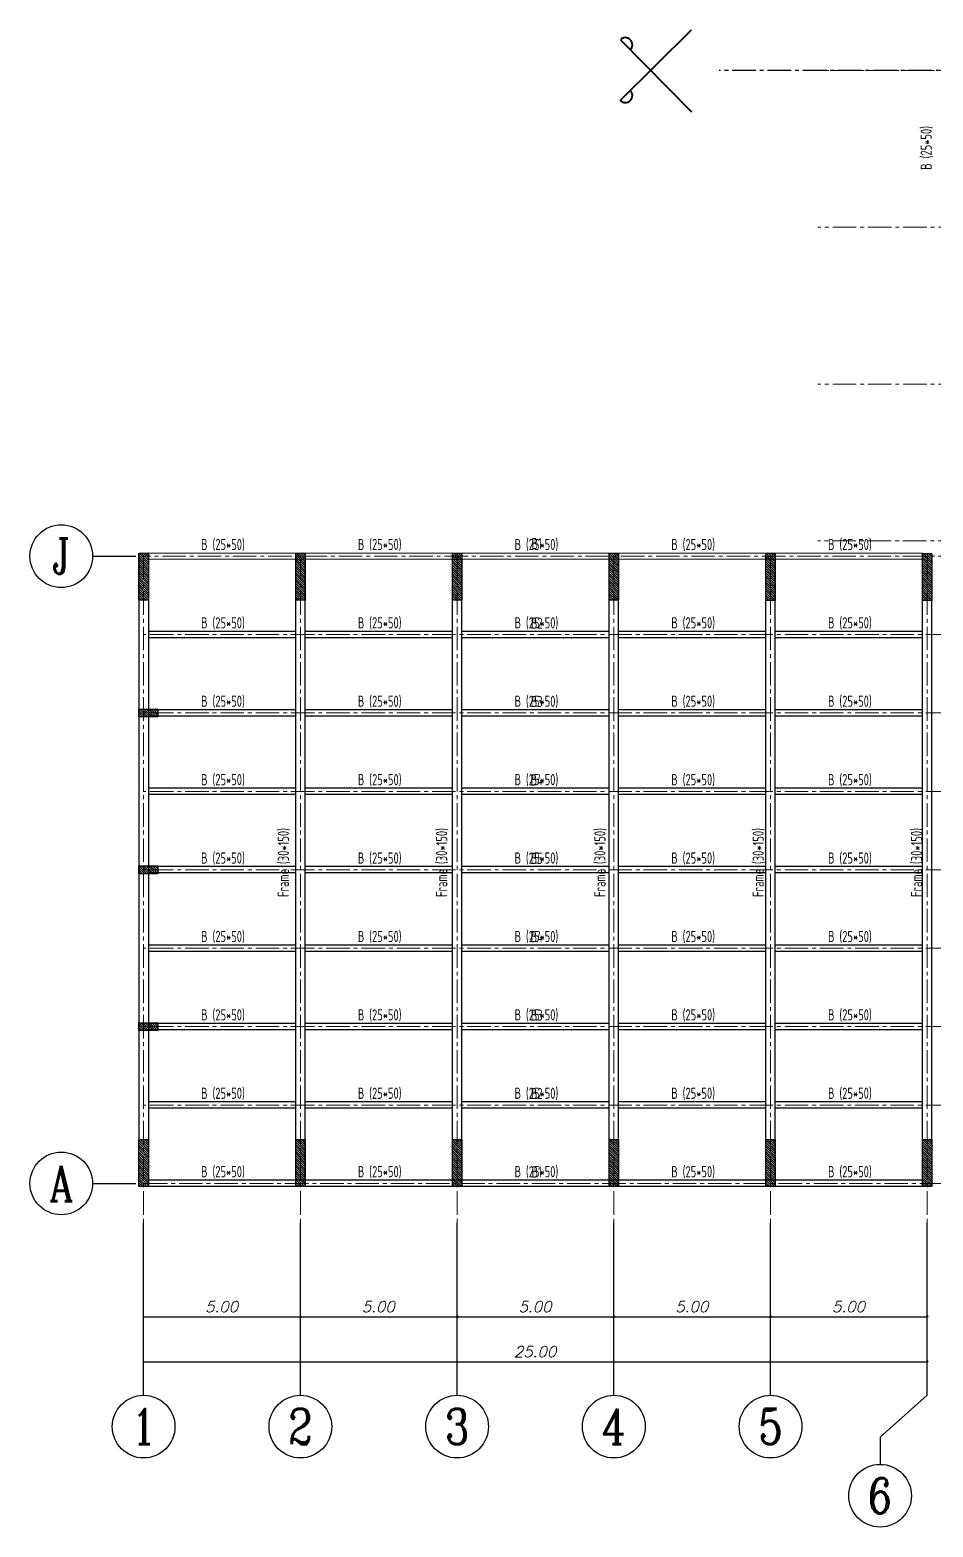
# Model space of a CAD drawing. Header units: metres. Extents: x 202848 to 204724, y 1924431 to 1925550.
# Drawn here: x 203228.01 to 203256.82, y 1924637.47 to 1924685.2 of the extents above; entities that cross this region are included whole.
import ezdxf
from ezdxf.enums import TextEntityAlignment as Align

# ---------------------------------------------------------------- set-up
doc = ezdxf.new("R2010")
doc.units = ezdxf.units.M
doc.header["$MEASUREMENT"] = 0
doc.linetypes.add('CENTER2', pattern=[1.125, 0.75, -0.125, 0.125, -0.125])
for name, color, linetype, lineweight in [('Axis', 1, 'CENTER2', 5), ('Dimations', 3, 'Continuous', 5), ('rft', 5, 'Continuous', 40)]:
    doc.layers.add(name, color=color, linetype=linetype, lineweight=lineweight)
for name, color, linetype in [('Axis Name', 8, 'Continuous'), ('Columns', 2, 'Continuous'), ('Frame', 7, 'Continuous'), ('Walls', 255, 'Continuous'), ('YQ_DIM', 3, 'Continuous')]:
    doc.layers.add(name, color=color, linetype=linetype)
doc.styles.add('ROMANS', font='romans.shx', dxfattribs={"oblique": 15})
doc.styles.add('YQ_AXIS', font='COMPLEX.SHX', dxfattribs={"width": 0.8, "bigfont": 'GBCBIG.SHX'})
doc.styles.add('YQ_DIM', font='SUPEROS.SHX', dxfattribs={"width": 0.8, "bigfont": 'HZDX.SHX'})
doc.dimstyles.new('Copy(2) of DIM-50$', dxfattribs={"dimscale": 0, "dimtxt": 0.35, "dimasz": 0.03, "dimexe": 0, "dimexo": 0, "dimgap": 0.15, "dimtad": 1, "dimzin": 0, "dimdsep": 46, "dimtxsty": 'ROMANS', "dimblk1": 'OBLIQUE', "dimblk2": 'DTICK', "dimsah": 1, "dimcen": 0.1, "dimse1": 1, "dimse2": 1, "dimclrd": 2, "dimclre": 51, "dimclrt": 3, "dimaunit": 1, "dimadec": 0, "dimazin": 0, "dimtfac": 1e-05, "dimtmove": 2, "dimatfit": 0, "dimldrblk": 'DTICK', "dimfxl": 0, "dimtolj": 1, "dimtzin": 0, "dimlwe": -1, "dimarcsym": 0})
pattern_1 = [(135, (-307.507833, -217.828765), (-0.0353553390593, -0.0353553390593), [])]

# ---------------------------------------------------------------- blocks, each defined once
blk = doc.blocks.new('*U915')
for p, q in [((2.35, 0.1), (-2.35, 0.1)), ((2.35, -0.1), (-2.35, -0.1))]:
    blk.add_line(p, q)
blk = doc.blocks.new('*U916')
at = {"color": 0, "linetype": 'ByBlock', "lineweight": -2, "transparency": 16777216}
for p in [(-20, 0), (-15, 0), (-10, 0), (-5, 0), (0, 0), (-20, -2.5), (-15, -2.5), (-10, -2.5), (-5, -2.5), (0, -2.5), (-20, -5), (-15, -5), (-10, -5), (-5, -5), (0, -5), (-20, -7.5), (-15, -7.5), (-10, -7.5), (-5, -7.5), (0, -7.5), (-20, -10), (-15, -10), (-10, -10), (-5, -10), (0, -10), (-20, -12.5), (-15, -12.5), (-10, -12.5), (-5, -12.5), (0, -12.5), (-20, -15), (-15, -15), (-10, -15), (-5, -15), (0, -15)]:
    blk.add_blockref('*U915', p, dxfattribs=at)
blk = doc.blocks.new('_OBLIQUE')
at = {"color": 0, "linetype": 'ByBlock'}
blk.add_line((-0.5, -0.5), (0.5, 0.5), dxfattribs=at)
blk = doc.blocks.new('DTICK')
at = {"color": 3}
blk.add_line((-1, -1), (1, 1), dxfattribs=at)
for p, q in [((-1, 0), (1, 0)), ((0, 1), (0, -1))]:
    blk.add_line(p, q)
blk = doc.blocks.new('*D934')
at = {"layer": 'Defpoints', "color": 0, "lineweight": -2, "transparency": 16777216}
for p in [(203231.639, 1924647.919), (203236.639, 1924647.919), (203236.639, 1924644.169)]:
    blk.add_point(p, dxfattribs=at)
at = {"layer": 'Dimations', "color": 2, "lineweight": -2, "transparency": 16777216}
blk.add_line((203231.639, 1924644.169), (203236.609, 1924644.169), dxfattribs=at)
at = {"layer": 'Dimations', "color": 2, "lineweight": -2, "transparency": 16777216, "xscale": 0.03, "yscale": 0.03, "zscale": 0.03, "rotation": 180}
blk.add_blockref('_OBLIQUE', (203231.639, 1924644.169), dxfattribs=at)
at = {"layer": 'Dimations', "color": 2, "lineweight": -2, "transparency": 16777216, "xscale": 0.03, "yscale": 0.03, "zscale": 0.03}
blk.add_blockref('DTICK', (203236.639, 1924644.169), dxfattribs=at)
at = {"layer": 'Dimations', "color": 3, "transparency": 16777216, "insert": (203234.124, 1924644.494), "char_height": 0.35, "attachment_point": 5, "style": 'ROMANS'}
blk.add_mtext('\\A1;5.00', dxfattribs=at)
blk = doc.blocks.new('*D935')
at = {"layer": 'Defpoints', "color": 0, "lineweight": -2, "transparency": 16777216}
for p in [(203236.639, 1924647.919), (203241.639, 1924647.919), (203241.639, 1924644.169)]:
    blk.add_point(p, dxfattribs=at)
at = {"layer": 'Dimations', "color": 2, "lineweight": -2, "transparency": 16777216}
blk.add_line((203236.639, 1924644.169), (203241.609, 1924644.169), dxfattribs=at)
at = {"layer": 'Dimations', "color": 2, "lineweight": -2, "transparency": 16777216, "xscale": 0.03, "yscale": 0.03, "zscale": 0.03, "rotation": 180}
blk.add_blockref('_OBLIQUE', (203236.639, 1924644.169), dxfattribs=at)
at = {"layer": 'Dimations', "color": 2, "lineweight": -2, "transparency": 16777216, "xscale": 0.03, "yscale": 0.03, "zscale": 0.03}
blk.add_blockref('DTICK', (203241.639, 1924644.169), dxfattribs=at)
at = {"layer": 'Dimations', "color": 3, "transparency": 16777216, "insert": (203239.124, 1924644.494), "char_height": 0.35, "attachment_point": 5, "style": 'ROMANS'}
blk.add_mtext('\\A1;5.00', dxfattribs=at)
blk = doc.blocks.new('*D936')
at = {"layer": 'Defpoints', "color": 0, "lineweight": -2, "transparency": 16777216}
for p in [(203241.639, 1924647.919), (203246.639, 1924647.919), (203246.639, 1924644.169)]:
    blk.add_point(p, dxfattribs=at)
at = {"layer": 'Dimations', "color": 2, "lineweight": -2, "transparency": 16777216}
blk.add_line((203241.639, 1924644.169), (203246.609, 1924644.169), dxfattribs=at)
at = {"layer": 'Dimations', "color": 2, "lineweight": -2, "transparency": 16777216, "xscale": 0.03, "yscale": 0.03, "zscale": 0.03, "rotation": 180}
blk.add_blockref('_OBLIQUE', (203241.639, 1924644.169), dxfattribs=at)
at = {"layer": 'Dimations', "color": 2, "lineweight": -2, "transparency": 16777216, "xscale": 0.03, "yscale": 0.03, "zscale": 0.03}
blk.add_blockref('DTICK', (203246.639, 1924644.169), dxfattribs=at)
at = {"layer": 'Dimations', "color": 3, "transparency": 16777216, "insert": (203244.124, 1924644.494), "char_height": 0.35, "attachment_point": 5, "style": 'ROMANS'}
blk.add_mtext('\\A1;5.00', dxfattribs=at)
blk = doc.blocks.new('*D937')
at = {"layer": 'Defpoints', "color": 0, "lineweight": -2, "transparency": 16777216}
for p in [(203246.639, 1924647.919), (203251.639, 1924647.919), (203251.639, 1924644.169)]:
    blk.add_point(p, dxfattribs=at)
at = {"layer": 'Dimations', "color": 2, "lineweight": -2, "transparency": 16777216}
blk.add_line((203246.639, 1924644.169), (203251.609, 1924644.169), dxfattribs=at)
at = {"layer": 'Dimations', "color": 2, "lineweight": -2, "transparency": 16777216, "xscale": 0.03, "yscale": 0.03, "zscale": 0.03, "rotation": 180}
blk.add_blockref('_OBLIQUE', (203246.639, 1924644.169), dxfattribs=at)
at = {"layer": 'Dimations', "color": 2, "lineweight": -2, "transparency": 16777216, "xscale": 0.03, "yscale": 0.03, "zscale": 0.03}
blk.add_blockref('DTICK', (203251.639, 1924644.169), dxfattribs=at)
at = {"layer": 'Dimations', "color": 3, "transparency": 16777216, "insert": (203249.124, 1924644.494), "char_height": 0.35, "attachment_point": 5, "style": 'ROMANS'}
blk.add_mtext('\\A1;5.00', dxfattribs=at)
blk = doc.blocks.new('*D938')
at = {"layer": 'Defpoints', "color": 0, "lineweight": -2, "transparency": 16777216}
for p in [(203251.639, 1924647.919), (203256.639, 1924647.919), (203256.639, 1924644.169)]:
    blk.add_point(p, dxfattribs=at)
at = {"layer": 'Dimations', "color": 2, "lineweight": -2, "transparency": 16777216}
blk.add_line((203251.639, 1924644.169), (203256.609, 1924644.169), dxfattribs=at)
at = {"layer": 'Dimations', "color": 2, "lineweight": -2, "transparency": 16777216, "xscale": 0.03, "yscale": 0.03, "zscale": 0.03, "rotation": 180}
blk.add_blockref('_OBLIQUE', (203251.639, 1924644.169), dxfattribs=at)
at = {"layer": 'Dimations', "color": 2, "lineweight": -2, "transparency": 16777216, "xscale": 0.03, "yscale": 0.03, "zscale": 0.03}
blk.add_blockref('DTICK', (203256.639, 1924644.169), dxfattribs=at)
at = {"layer": 'Dimations', "color": 3, "transparency": 16777216, "insert": (203254.124, 1924644.494), "char_height": 0.35, "attachment_point": 5, "style": 'ROMANS'}
blk.add_mtext('\\A1;5.00', dxfattribs=at)
blk = doc.blocks.new('*D924')
at = {"layer": 'Defpoints', "color": 0, "lineweight": -2, "transparency": 16777216}
for p in [(203231.639, 1924647.919), (203256.639, 1924647.919), (203256.639, 1924642.734)]:
    blk.add_point(p, dxfattribs=at)
at = {"layer": 'Dimations', "color": 2, "lineweight": -2, "transparency": 16777216}
blk.add_line((203231.639, 1924642.734), (203256.609, 1924642.734), dxfattribs=at)
at = {"layer": 'Dimations', "color": 2, "lineweight": -2, "transparency": 16777216, "xscale": 0.03, "yscale": 0.03, "zscale": 0.03, "rotation": 180}
blk.add_blockref('_OBLIQUE', (203231.639, 1924642.734), dxfattribs=at)
at = {"layer": 'Dimations', "color": 2, "lineweight": -2, "transparency": 16777216, "xscale": 0.03, "yscale": 0.03, "zscale": 0.03}
blk.add_blockref('DTICK', (203256.639, 1924642.734), dxfattribs=at)
at = {"layer": 'Dimations', "color": 3, "transparency": 16777216, "insert": (203244.124, 1924643.059), "char_height": 0.35, "attachment_point": 5, "style": 'ROMANS'}
blk.add_mtext('\\A1;25.00', dxfattribs=at)
blk = doc.blocks.new('*U1023')
at = {"layer": 'YQ_DIM', "insert": (5.576, -0.232), "char_height": 0.35659, "attachment_point": 5, "rotation": 270, "style": 'YQ_DIM'}
blk.add_mtext_dynamic_manual_height_columns('Frame (30*150)', width=3.19714, gutter_width=1.783, heights=[1.593], dxfattribs=at)
blk = doc.blocks.new('*U1024')
at = {"color": 0, "linetype": 'ByBlock', "lineweight": -2, "transparency": 16777216, "rotation": 180}
for p in [(203549.197, 1924876.254), (203554.247, 1924876.254), (203559.297, 1924876.254), (203564.347, 1924876.254), (203569.397, 1924876.254), (203574.447, 1924876.254), (203579.497, 1924876.254), (203584.547, 1924876.254), (203589.597, 1924876.254)]:
    blk.add_blockref('*U1023', p, dxfattribs=at)

msp = doc.modelspace()

# ---------------------------------------------------------------- hatches: boundary and pattern name
at = {"layer": 'Columns', "transparency": 33554687}
h = msp.add_hatch(dxfattribs=at)
h.set_pattern_fill('ANSI31', color=256, scale=0.4, angle=90)
h.set_pattern_definition(pattern_1)
h.paths.add_polyline_path([(203231.4892, 1924667.0247), (203231.7892, 1924667.0247), (203231.7892, 1924668.5247), (203231.4892, 1924668.5247)])
h = msp.add_hatch(dxfattribs=at)
h.set_pattern_fill('ANSI31', color=256, scale=0.4, angle=90)
h.set_pattern_definition([(135, (-307.507834, -217.830797), (-0.0353553390593, -0.0353553390593), [])])
h.paths.add_polyline_path([(203236.4892, 1924667.0227), (203236.7892, 1924667.0227), (203236.7892, 1924668.5227), (203236.4892, 1924668.5227)])
h = msp.add_hatch(dxfattribs=at)
h.set_pattern_fill('ANSI31', color=256, scale=0.4, angle=90)
h.set_pattern_definition([(135, (-307.507834, -217.83283), (-0.0353553390593, -0.0353553390593), [])])
h.paths.add_polyline_path([(203241.4892, 1924667.0207), (203241.7892, 1924667.0207), (203241.7892, 1924668.5207), (203241.4892, 1924668.5207)])
h = msp.add_hatch(dxfattribs=at)
h.set_pattern_fill('ANSI31', color=256, scale=0.4, angle=90)
h.set_pattern_definition([(135, (-307.507835, -217.83486), (-0.0353553390593, -0.0353553390593), [])])
h.paths.add_polyline_path([(203246.4892, 1924667.0186), (203246.7892, 1924667.0186), (203246.7892, 1924668.5186), (203246.4892, 1924668.5186)])
h = msp.add_hatch(dxfattribs=at)
h.set_pattern_fill('ANSI31', color=256, scale=0.4, angle=90)
h.set_pattern_definition([(135, (-307.507836, -217.83689), (-0.0353553390593, -0.0353553390593), [])])
h.paths.add_polyline_path([(203251.4892, 1924667.0166), (203251.7892, 1924667.0166), (203251.7892, 1924668.5166), (203251.4892, 1924668.5166)])
h = msp.add_hatch(dxfattribs=at)
h.set_pattern_fill('ANSI31', color=256, scale=0.4, angle=90)
h.set_pattern_definition([(135, (-307.507837, -217.8388), (-0.0353553390593, -0.0353553390593), [])])
h.paths.add_polyline_path([(203256.4892, 1924667.0147), (203256.7892, 1924667.0147), (203256.7892, 1924668.5147), (203256.4892, 1924668.5147)])
h = msp.add_hatch(dxfattribs=at)
h.set_pattern_fill('ANSI31', color=256, scale=0.4, angle=90)
h.set_pattern_definition(pattern_1)
h.paths.add_polyline_path([(203232.0891, 1924663.2997), (203232.0891, 1924663.5497), (203231.4891, 1924663.5497), (203231.4891, 1924663.2997)])
h = msp.add_hatch(dxfattribs=at)
h.set_pattern_fill('ANSI31', color=256, scale=0.4, angle=90)
h.set_pattern_definition(pattern_1)
h.paths.add_polyline_path([(203232.0891, 1924658.2997), (203232.0891, 1924658.5497), (203231.4891, 1924658.5497), (203231.4891, 1924658.2997)])
h = msp.add_hatch(dxfattribs=at)
h.set_pattern_fill('ANSI31', color=256, scale=0.4, angle=90)
h.set_pattern_definition(pattern_1)
h.paths.add_polyline_path([(203232.0891, 1924653.2997), (203232.0891, 1924653.5497), (203231.4891, 1924653.5497), (203231.4891, 1924653.2997)])
h = msp.add_hatch(dxfattribs=at)
h.set_pattern_fill('ANSI31', color=256, scale=0.4, angle=90)
h.set_pattern_definition(pattern_1)
h.paths.add_polyline_path([(203231.4891, 1924648.3247), (203231.7891, 1924648.3247), (203231.7891, 1924649.8247), (203231.4891, 1924649.8247)])
h = msp.add_hatch(dxfattribs=at)
h.set_pattern_fill('ANSI31', color=256, scale=0.4, angle=90)
h.set_pattern_definition(pattern_1)
h.paths.add_polyline_path([(203236.4891, 1924648.3247), (203236.7891, 1924648.3247), (203236.7891, 1924649.8247), (203236.4891, 1924649.8247)])
h = msp.add_hatch(dxfattribs=at)
h.set_pattern_fill('ANSI31', color=256, scale=0.4, angle=90)
h.set_pattern_definition(pattern_1)
h.paths.add_polyline_path([(203241.4891, 1924648.3247), (203241.7891, 1924648.3247), (203241.7891, 1924649.8247), (203241.4891, 1924649.8247)])
h = msp.add_hatch(dxfattribs=at)
h.set_pattern_fill('ANSI31', color=256, scale=0.4, angle=90)
h.set_pattern_definition(pattern_1)
h.paths.add_polyline_path([(203246.4891, 1924648.3247), (203246.7891, 1924648.3247), (203246.7891, 1924649.8247), (203246.4891, 1924649.8247)])
h = msp.add_hatch(dxfattribs=at)
h.set_pattern_fill('ANSI31', color=256, scale=0.4, angle=90)
h.set_pattern_definition(pattern_1)
h.paths.add_polyline_path([(203251.4891, 1924648.3247), (203251.7891, 1924648.3247), (203251.7891, 1924649.8247), (203251.4891, 1924649.8247)])
h = msp.add_hatch(dxfattribs=at)
h.set_pattern_fill('ANSI31', color=256, scale=0.4, angle=90)
h.set_pattern_definition(pattern_1)
h.paths.add_polyline_path([(203256.4891, 1924648.3247), (203256.7891, 1924648.3247), (203256.7891, 1924649.8247), (203256.4891, 1924649.8247)])

# ---------------------------------------------------------------- linework, layer by layer
at = {"linetype": 'CENTER2', "lineweight": -2}
msp.add_line((203287.1691, 1924683.9147), (203249.9974, 1924683.9147), dxfattribs=at)
for p, q in [((203236.4891, 1924648.5747), (203236.4891, 1924668.2747)), ((203236.7891, 1924648.5747), (203236.7891, 1924668.2747)), ((203241.4891, 1924648.5747), (203241.4891, 1924668.2747)), ((203241.7891, 1924648.5747), (203241.7891, 1924668.2747)), ((203246.4891, 1924648.5747), (203246.4891, 1924668.2747)), ((203246.7891, 1924648.5747), (203246.7891, 1924668.2747)), ((203251.4891, 1924648.5747), (203251.4891, 1924668.2747)), ((203251.7891, 1924648.5747), (203251.7891, 1924668.2747)), ((203256.4891, 1924649.7747), (203256.4891, 1924667.0747)), ((203256.7891, 1924649.7747), (203256.7891, 1924667.0747))]:
    msp.add_line(p, q)
at = {"layer": 'Axis'}
for p, q in [((203285.8708, 1924683.9147), (203253.1471, 1924683.9147)), ((203285.8708, 1924678.9147), (203253.1471, 1924678.9147)), ((203285.8708, 1924673.9147), (203253.1471, 1924673.9147)), ((203285.8624, 1924668.9147), (203253.1471, 1924668.9147)), ((203285.864, 1924668.4247), (203231.6391, 1924668.4247)), ((203231.6391, 1924668.4247), (203231.6391, 1924644.5327)), ((203236.6391, 1924668.4247), (203236.6391, 1924644.5327)), ((203241.6391, 1924668.4247), (203241.6391, 1924644.5327)), ((203246.6391, 1924668.4247), (203246.6391, 1924644.5327)), ((203251.6391, 1924668.4247), (203251.6391, 1924644.5327)), ((203256.6391, 1924668.4247), (203256.6391, 1924644.5327)), ((203282.0891, 1924665.9247), (203231.6391, 1924665.9247)), ((203282.0891, 1924663.4247), (203231.6391, 1924663.4247)), ((203282.0891, 1924660.9247), (203231.6391, 1924660.9247)), ((203282.0891, 1924658.4247), (203231.6391, 1924658.4247)), ((203282.0891, 1924655.9247), (203231.6391, 1924655.9247)), ((203282.0891, 1924653.4247), (203231.6391, 1924653.4247)), ((203282.0891, 1924650.9247), (203231.6391, 1924650.9247)), ((203231.6459, 1924648.4247), (203285.864, 1924648.4247))]:
    msp.add_line(p, q, dxfattribs=at)
at = {"layer": 'Axis Name'}
for p, q in [((203230.0113, 1924668.4247), (203231.3863, 1924668.4247)), ((203230.0113, 1924648.4247), (203231.3863, 1924648.4247)), ((203231.6391, 1924641.6693), (203231.6391, 1924647.1693)), ((203236.6391, 1924641.6693), (203236.6391, 1924647.1693)), ((203241.6391, 1924641.6693), (203241.6391, 1924647.1693)), ((203246.6391, 1924641.6693), (203246.6391, 1924647.1693)), ((203251.6391, 1924641.6693), (203251.6391, 1924647.1693)), ((203256.6391, 1924641.6693), (203256.6391, 1924647.1693)), ((203256.6391, 1924641.6693), (203255.1328, 1924640.3362)), ((203255.1328, 1924640.3362), (203255.1328, 1924639.4668))]:
    msp.add_line(p, q, dxfattribs=at)
for centre in [(203229.0113, 1924668.4247), (203229.0113, 1924648.4247), (203231.6391, 1924640.6693), (203236.6391, 1924640.6693), (203241.6391, 1924640.6693), (203246.6391, 1924640.6693), (203251.6391, 1924640.6693), (203255.1328, 1924638.4668)]:
    msp.add_circle(centre, 1, dxfattribs=at)
at = {"layer": 'Columns'}
for points in [[(203231.4892, 1924667.0247), (203231.4892, 1924668.5247), (203231.7892, 1924668.5247), (203231.7892, 1924667.0247)], [(203236.4892, 1924667.0227), (203236.4892, 1924668.5227), (203236.7892, 1924668.5227), (203236.7892, 1924667.0227)], [(203241.4892, 1924667.0207), (203241.4892, 1924668.5207), (203241.7892, 1924668.5207), (203241.7892, 1924667.0207)], [(203246.4892, 1924667.0186), (203246.4892, 1924668.5186), (203246.7892, 1924668.5186), (203246.7892, 1924667.0186)], [(203251.4892, 1924667.0166), (203251.4892, 1924668.5166), (203251.7892, 1924668.5166), (203251.7892, 1924667.0166)], [(203256.4892, 1924667.0147), (203256.4892, 1924668.5147), (203256.7892, 1924668.5147), (203256.7892, 1924667.0147)], [(203232.0891, 1924663.5497), (203232.0891, 1924663.2997), (203231.4891, 1924663.2997), (203231.4891, 1924663.5497)], [(203232.0891, 1924658.5497), (203232.0891, 1924658.2997), (203231.4891, 1924658.2997), (203231.4891, 1924658.5497)], [(203232.0891, 1924653.5497), (203232.0891, 1924653.2997), (203231.4891, 1924653.2997), (203231.4891, 1924653.5497)], [(203231.4891, 1924648.3247), (203231.4891, 1924649.8247), (203231.7891, 1924649.8247), (203231.7891, 1924648.3247)], [(203236.4891, 1924648.3247), (203236.4891, 1924649.8247), (203236.7891, 1924649.8247), (203236.7891, 1924648.3247)], [(203241.4891, 1924648.3247), (203241.4891, 1924649.8247), (203241.7891, 1924649.8247), (203241.7891, 1924648.3247)], [(203246.4891, 1924648.3247), (203246.4891, 1924649.8247), (203246.7891, 1924649.8247), (203246.7891, 1924648.3247)], [(203251.4891, 1924648.3247), (203251.4891, 1924649.8247), (203251.7891, 1924649.8247), (203251.7891, 1924648.3247)], [(203256.4891, 1924648.3247), (203256.4891, 1924649.8247), (203256.7891, 1924649.8247), (203256.7891, 1924648.3247)]]:
    msp.add_lwpolyline(points, close=True, dxfattribs=at)
at = {"layer": 'Frame'}
for p, q in [((203231.4892, 1924668.5247), (203231.4892, 1924649.8247)), ((203231.7891, 1924668.2747), (203231.7891, 1924648.5747))]:
    msp.add_line(p, q, dxfattribs=at)
at = {"layer": 'rft'}
for p, q in [((203246.8449, 1924682.9571), (203249.1208, 1924685.205)), ((203246.8468, 1924684.8944), (203249.1208, 1924682.5921))]:
    msp.add_line(p, q, dxfattribs=at)
for centre, start, end in [((203247.005, 1924684.7343), 314.64474, 134.64474), ((203247.005, 1924683.1152), 224.64474, 44.64474)]:
    msp.add_arc(centre, 0.225, start, end, dxfattribs=at)
at = {"layer": 'Walls'}
for p, q in [((203256.4891, 1924668.3147), (203231.7891, 1924668.3247)), ((203256.4892, 1924668.5147), (203231.7892, 1924668.5247)), ((203256.4891, 1924648.5247), (203231.7891, 1924648.5247)), ((203256.4891, 1924648.3247), (203231.7891, 1924648.3247))]:
    msp.add_line(p, q, dxfattribs=at)

# ---------------------------------------------------------------- block references
msp.add_blockref('*U916', (203254.1391, 1924665.9247))
at = {"lineweight": -2}
msp.add_blockref('*U1024', (-307.5078, -217.8288), dxfattribs=at)

# ---------------------------------------------------------------- texts
at = {"layer": 'Axis Name', "color": 7, "style": 'YQ_AXIS', "width": 0.8}
for s, p in [('J', (203229.0113, 1924668.4247)), ('A', (203229.0113, 1924648.4247)), ('1', (203231.6391, 1924640.6693)), ('2', (203236.6391, 1924640.6693)), ('3', (203241.6391, 1924640.6693)), ('4', (203246.6391, 1924640.6693)), ('5', (203251.6391, 1924640.6693)), ('6', (203255.1328, 1924638.4668))]:
    msp.add_text(s, height=1.125, dxfattribs=at).set_placement(p, align=Align.MIDDLE)
at = {"layer": 'YQ_DIM', "insert": (203256.622, 1924681.4455), "char_height": 0.35659, "attachment_point": 5, "rotation": 90, "style": 'YQ_DIM'}
msp.add_mtext_dynamic_manual_height_columns('B (25*50)', width=3.19714, gutter_width=1.7829, heights=[1.5932], dxfattribs=at)
at = {"layer": 'YQ_DIM', "char_height": 0.35659, "attachment_point": 5, "style": 'YQ_DIM'}
for s, insert in [('B (25*50)', (203234.1699, 1924668.7819)), ('B (25*50)', (203239.1699, 1924668.7819)), ('B (25*50)', (203244.1699, 1924668.7819)), ('B1', (203244.1791, 1924668.8291)), ('B (25*50)', (203249.1699, 1924668.7819)), ('B (25*50)', (203254.1699, 1924668.7819)), ('B (25*50)', (203234.1699, 1924666.2819)), ('B (25*50)', (203239.1699, 1924666.2819)), ('B (25*50)', (203244.1699, 1924666.2819)), ('B2', (203244.1791, 1924666.2901)), ('B (25*50)', (203249.1699, 1924666.2819)), ('B (25*50)', (203254.1699, 1924666.2819)), ('B (25*50)', (203234.1699, 1924663.7819)), ('B (25*50)', (203239.1699, 1924663.7819)), ('B (25*50)', (203244.1699, 1924663.7819)), ('B3', (203244.1791, 1924663.7901)), ('B (25*50)', (203249.1699, 1924663.7819)), ('B (25*50)', (203254.1699, 1924663.7819)), ('B (25*50)', (203234.1699, 1924661.2819)), ('B (25*50)', (203239.1699, 1924661.2819)), ('B (25*50)', (203244.1699, 1924661.2819)), ('B4', (203244.1791, 1924661.2901)), ('B (25*50)', (203249.1699, 1924661.2819)), ('B (25*50)', (203254.1699, 1924661.2819)), ('B (25*50)', (203234.1699, 1924658.7819)), ('B (25*50)', (203239.1699, 1924658.7819)), ('B (25*50)', (203244.1699, 1924658.7819)), ('B5', (203244.1791, 1924658.7901)), ('B (25*50)', (203249.1699, 1924658.7819)), ('B (25*50)', (203254.1699, 1924658.7819)), ('B (25*50)', (203234.1699, 1924656.2819)), ('B (25*50)', (203239.1699, 1924656.2819)), ('B (25*50)', (203244.1699, 1924656.2819)), ('B4', (203244.1791, 1924656.2901)), ('B (25*50)', (203249.1699, 1924656.2819)), ('B (25*50)', (203254.1699, 1924656.2819)), ('B (25*50)', (203234.1699, 1924653.7819)), ('B (25*50)', (203239.1699, 1924653.7819)), ('B (25*50)', (203244.1699, 1924653.7819)), ('B3', (203244.1791, 1924653.7901)), ('B (25*50)', (203249.1699, 1924653.7819)), ('B (25*50)', (203254.1699, 1924653.7819)), ('B (25*50)', (203234.1699, 1924651.2819)), ('B (25*50)', (203239.1699, 1924651.2819)), ('B (25*50)', (203244.1699, 1924651.2819)), ('B2', (203244.1791, 1924651.2901)), ('B (25*50)', (203249.1699, 1924651.2819)), ('B (25*50)', (203254.1699, 1924651.2819)), ('B (25*50)', (203234.1699, 1924648.7819)), ('B (25*50)', (203239.1699, 1924648.7819)), ('B (25*50)', (203244.1699, 1924648.7819)), ('B1', (203244.1791, 1924648.7901)), ('B (25*50)', (203249.1699, 1924648.7819)), ('B (25*50)', (203254.1699, 1924648.7819))]:
    msp.add_mtext_dynamic_manual_height_columns(s, width=3.19714, gutter_width=1.7829, heights=[1.5932], dxfattribs=dict(at, insert=insert))

# ---------------------------------------------------------------- dimensions: what is measured, and where the dimension line sits
at = {"layer": 'Dimations'}
for base, p1, p2, picture, middle in [((203236.6391, 1924644.1693), (203231.6391, 1924647.9193), (203236.6391, 1924647.9193), '*D934', (203234.1241, 1924644.4943)), ((203241.6391, 1924644.1693), (203236.6391, 1924647.9193), (203241.6391, 1924647.9193), '*D935', (203239.1241, 1924644.4943)), ((203246.6391, 1924644.1693), (203241.6391, 1924647.9193), (203246.6391, 1924647.9193), '*D936', (203244.1241, 1924644.4943)), ((203251.6391, 1924644.1693), (203246.6391, 1924647.9193), (203251.6391, 1924647.9193), '*D937', (203249.1241, 1924644.4943)), ((203256.6391, 1924644.1693), (203251.6391, 1924647.9193), (203256.6391, 1924647.9193), '*D938', (203254.1241, 1924644.4943))]:
    dim = msp.add_linear_dim(base=base, p1=p1, p2=p2, dimstyle='Copy(2) of DIM-50$', override={"dimscale": 1}, dxfattribs=at)
    dim.commit()
    dim.dimension.update_dxf_attribs({"geometry": picture, "text_midpoint": middle})
dim = msp.add_aligned_dim(p1=(203231.6391, 1924647.9193), p2=(203256.6391, 1924647.9193), distance=-5.1855, dimstyle='Copy(2) of DIM-50$', override={"dimscale": 1}, dxfattribs=at)
dim.commit()
dim.dimension.update_dxf_attribs({"geometry": '*D924', "text_midpoint": (203244.1241, 1924643.0589)})

doc.saveas('drawing.dxf')
